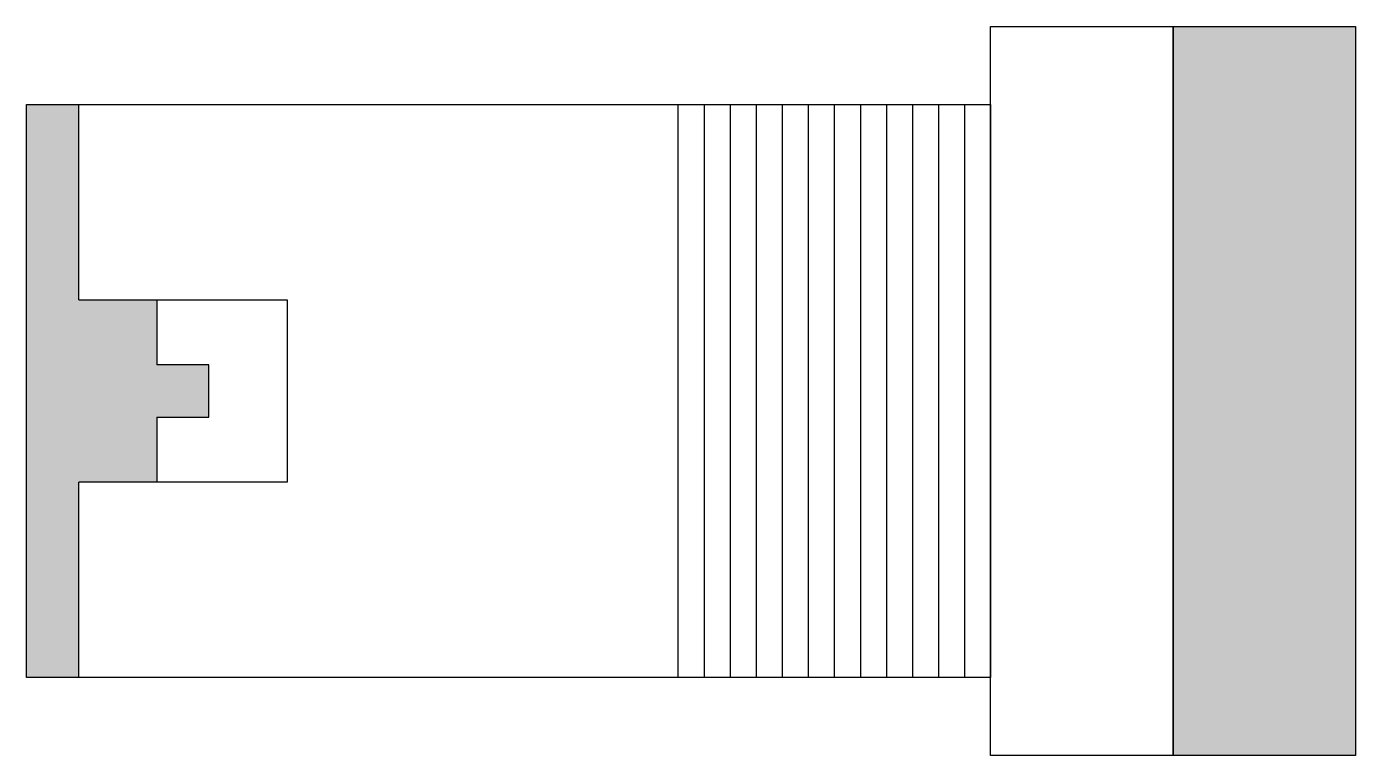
# Model space of a CAD drawing. Header units: millimetres. Extents: x 0 to 51, y 0 to 28.
import ezdxf

# ---------------------------------------------------------------- set-up
doc = ezdxf.new("R2010")
doc.units = ezdxf.units.MM

# ---------------------------------------------------------------- blocks, each defined once
blk = doc.blocks.new('A$C6A154FF8')
for points in [[(51, 28), (44, 28), (44, 0), (51, 0)], [(0, 3), (2, 3), (2, 10.5), (5, 10.5), (5, 13), (7, 13), (7, 15), (5, 15), (5, 17.5), (2, 17.5), (2, 25), (0, 25)]]:
    blk.add_hatch(color=1).paths.add_polyline_path(points)
at = {"color": 7}
for p, q in [((0, 25), (37, 25)), ((0, 3), (0, 25)), ((2, 17.5), (2, 25)), ((25, 25), (25, 3)), ((26, 25), (26, 3)), ((27, 25), (27, 3)), ((28, 25), (28, 3)), ((29, 25), (29, 3)), ((30, 25), (30, 3)), ((31, 25), (31, 3)), ((32, 25), (32, 3)), ((33, 25), (33, 3)), ((34, 25), (34, 3)), ((35, 25), (35, 3)), ((36, 25), (36, 3)), ((37, 25), (37, 3)), ((5, 17.5), (5, 15)), ((5, 13), (5, 10.5)), ((2, 3), (2, 10.5)), ((37, 3), (0, 3))]:
    blk.add_line(p, q, dxfattribs=at)
for points in [[(37, 28), (44, 28), (44, 0), (37, 0)], [(44, 28), (51, 28), (51, 0), (44, 0)]]:
    blk.add_lwpolyline(points, close=True, dxfattribs=at)
for points in [[(0, 10.5), (0, 17.5)], [(2, 17.5), (10, 17.5), (10, 10.5), (2, 10.5)], [(5, 13), (7, 13), (7, 15), (5, 15)]]:
    blk.add_lwpolyline(points, dxfattribs=at)

msp = doc.modelspace()

# ---------------------------------------------------------------- block references
at = {"color": 7}
msp.add_blockref('A$C6A154FF8', (0, 0), dxfattribs=at)

doc.saveas('drawing.dxf')
